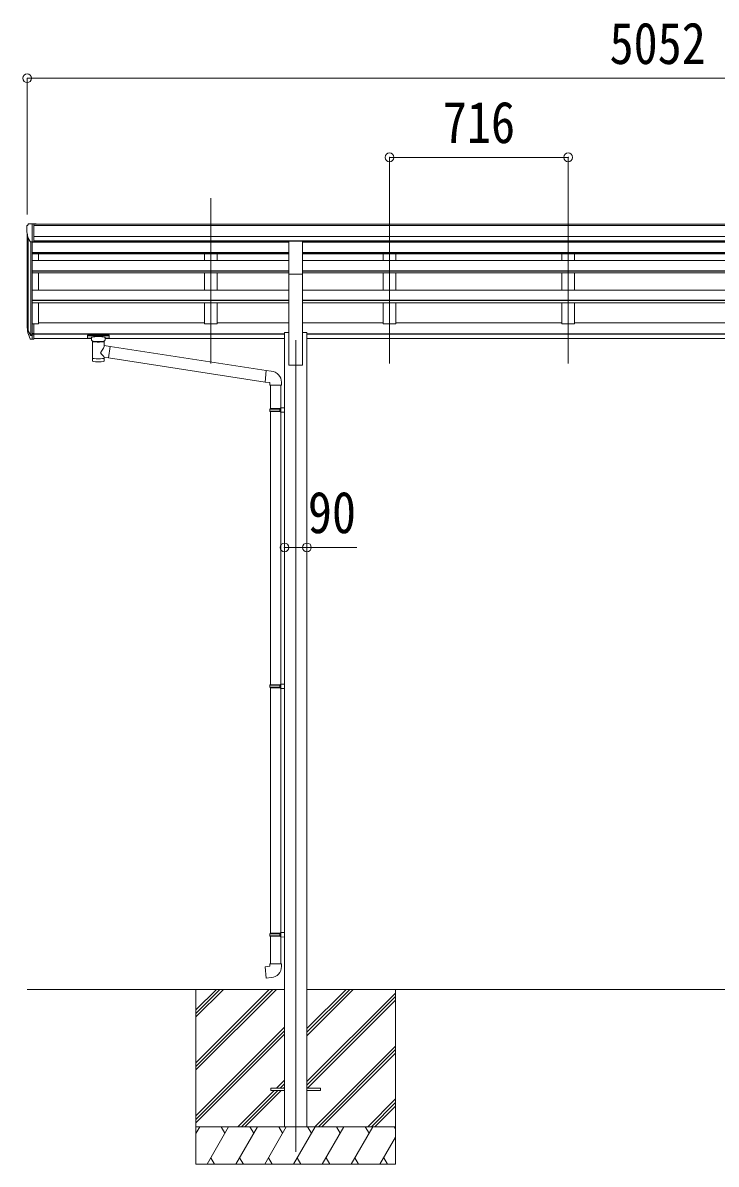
# Model space of a CAD drawing. Units: millimetres at full size. Extents: x -9783 to 33612, y -6828 to 13249.
# Drawn here: x 669 to 3447, y -4396 to 174 of the extents above; entities that cross this region are included whole.
import ezdxf
from ezdxf.enums import TextEntityAlignment as Align

# ---------------------------------------------------------------- set-up
doc = ezdxf.new("R2010")
doc.units = ezdxf.units.MM
doc.header["$LTSCALE"] = 35
doc.header["$PDMODE"] = 32
doc.header["$PDSIZE"] = 35
for name, color, linetype, lineweight in [('0-0_0', 7, 'Continuous', 9), ('0-1_本体', 4, 'Continuous', 9), ('0-2_部品', 7, 'Continuous', 9), ('0-8_PARTS2', 2, 'Continuous', 9), ('0-A_寸法', 6, 'Continuous', 9)]:
    doc.layers.add(name, color=color, linetype=linetype, lineweight=lineweight)
doc.styles.add('ＭＳ ゴシック', font='')
doc.styles.get('ＭＳ ゴシック').set_extended_font_data('MS Gothic')

msp = doc.modelspace()

# ---------------------------------------------------------------- linework, layer by layer
at = {"layer": '0-0_0'}
for p, q in [((686.54, -3696.38), (1717.34, -3696.38)), ((1362.54, -3696.38), (1362.54, -4396.38)), ((1362.54, -3990.55), (1656.72, -3696.38)), ((1362.54, -4004.7), (1670.86, -3696.38)), ((1362.54, -4018.84), (1685, -3696.38)), ((1362.54, -3806.71), (1472.87, -3696.38)), ((1362.54, -3792.57), (1458.73, -3696.38)), ((1362.54, -3778.42), (1444.59, -3696.38)), ((1807.74, -3696.38), (4617.34, -3696.38)), ((1807.74, -3882.01), (1993.37, -3696.38)), ((1807.74, -3867.87), (1979.23, -3696.38)), ((1807.74, -3853.72), (1965.09, -3696.38)), ((2162.54, -3696.38), (2162.54, -4396.38)), ((1807.74, -4065.85), (2162.54, -3711.06)), ((1807.74, -4080), (2162.54, -3725.2)), ((1810, -4091.88), (2162.54, -3739.34)), ((1362.54, -4202.69), (1717.34, -3847.89)), ((1362.54, -4216.83), (1717.34, -3862.03)), ((1362.54, -4230.97), (1717.34, -3876.17)), ((1839.35, -4246.38), (2162.54, -3923.19)), ((1853.49, -4246.38), (2162.54, -3937.33)), ((1867.63, -4246.38), (2162.54, -3951.47)), ((1685.48, -4091.88), (1717.34, -4060.02)), ((1530.98, -4246.38), (1676.48, -4100.88)), ((1545.12, -4246.38), (1690.62, -4100.88)), ((1559.27, -4246.38), (1704.77, -4100.88)), ((1699.62, -4091.88), (1717.34, -4074.16)), ((1713.77, -4091.88), (1717.34, -4088.3)), ((2051.48, -4246.38), (2162.54, -4135.32)), ((2065.62, -4246.38), (2162.54, -4149.46)), ((2079.77, -4246.38), (2162.54, -4163.6)), ((2162.54, -4246.38), (1362.54, -4246.38)), ((1362.54, -4273.88), (1378.42, -4246.38)), ((1407.29, -4396.38), (1493.89, -4246.38)), ((1478.89, -4272.36), (1463.89, -4246.38)), ((1522.76, -4396.38), (1609.36, -4246.38)), ((1594.36, -4272.36), (1579.36, -4246.38)), ((1638.23, -4396.38), (1724.83, -4246.38)), ((1709.83, -4272.36), (1694.83, -4246.38)), ((1753.7, -4396.38), (1840.3, -4246.38)), ((1825.3, -4272.36), (1810.3, -4246.38)), ((1869.17, -4396.38), (1955.77, -4246.38)), ((1940.77, -4272.36), (1925.77, -4246.38)), ((1984.64, -4396.38), (2071.24, -4246.38)), ((2041.24, -4246.38), (2056.24, -4272.36)), ((2156.71, -4246.38), (2162.54, -4256.48)), ((2100.11, -4396.38), (2162.54, -4288.24)), ((1422.29, -4370.4), (1437.28, -4396.38)), ((1537.76, -4370.4), (1552.75, -4396.38)), ((1653.23, -4370.4), (1668.23, -4396.38)), ((1768.7, -4370.4), (1783.7, -4396.38)), ((1884.17, -4370.4), (1899.17, -4396.38)), ((1999.64, -4370.4), (2014.63, -4396.38)), ((2115.11, -4370.4), (2130.1, -4396.38)), ((1362.54, -4396.38), (2162.54, -4396.38))]:
    msp.add_line(p, q, dxfattribs=at)
at = {"layer": '0-1_本体'}
for p, q in [((713.04, -632.26), (5712.04, -632.26)), ((713.04, -637.6), (5712.04, -637.6)), ((686.54, -1033.25), (686.54, -669.01)), ((713.04, -681.13), (5712.04, -681.14)), ((690.82, -687.81), (690.82, -1057.52)), ((700.54, -703.16), (700.54, -1075.52)), ((706.54, -703.64), (706.54, -1031.08)), ((706.54, -703.65), (1735.04, -703.65)), ((713.04, -698.8), (5712.04, -698.8)), ((1735.04, -701.18), (713.04, -701.18)), ((1397.54, -701.18), (1397.54, -703.65)), ((1447.54, -701.18), (1447.54, -703.65)), ((1790.04, -701.18), (4635.04, -701.18)), ((1790.04, -703.65), (4635.04, -703.65)), ((2113.54, -701.18), (2113.54, -703.65)), ((2163.54, -701.18), (2163.54, -703.65)), ((2829.54, -701.18), (2829.54, -703.65)), ((2879.54, -701.18), (2879.54, -703.65)), ((706.54, -745.84), (1735.04, -745.84)), ((706.54, -747.23), (1735.04, -747.23)), ((706.54, -750.92), (1735.04, -750.92)), ((731.54, -778.17), (731.54, -750.92)), ((1397.54, -750.92), (1397.54, -778.17)), ((1447.54, -750.92), (1447.54, -778.17)), ((1790.04, -745.84), (4635.04, -745.84)), ((1790.04, -747.23), (4635.04, -747.23)), ((1790.04, -750.92), (4635.04, -750.92)), ((2113.54, -750.92), (2113.54, -778.17)), ((2163.54, -750.92), (2163.54, -778.17)), ((2829.54, -750.92), (2829.54, -778.17)), ((2879.54, -750.92), (2879.54, -778.17)), ((706.54, -778.17), (1735.04, -778.17)), ((706.54, -818.9), (1735.04, -818.9)), ((706.54, -820.38), (1735.04, -820.38)), ((1790.04, -778.17), (4635.04, -778.17)), ((1790.04, -818.9), (4635.04, -818.9)), ((1790.04, -820.38), (4635.04, -820.38)), ((706.54, -827.19), (1735.04, -827.19)), ((731.54, -896.68), (731.54, -827.19)), ((1397.54, -827.19), (1397.54, -896.68)), ((1447.54, -827.19), (1447.54, -896.68)), ((1735.04, -1196.38), (1735.04, -832.44)), ((1790.04, -827.19), (4635.04, -827.19)), ((1790.04, -1196.38), (1790.04, -832.44)), ((2113.54, -827.19), (2113.54, -896.68)), ((2163.54, -827.19), (2163.54, -896.68)), ((2829.54, -827.19), (2829.54, -896.68)), ((2879.54, -827.19), (2879.54, -896.68)), ((706.54, -896.68), (1735.04, -896.68)), ((1790.04, -896.68), (4635.04, -896.68)), ((706.54, -935.99), (1735.04, -935.99)), ((706.54, -937.48), (1735.04, -937.48)), ((706.54, -946.95), (1735.04, -946.95)), ((731.54, -1031.91), (731.54, -946.95)), ((1397.54, -946.95), (1397.54, -1031.91)), ((1790.04, -935.99), (4635.04, -935.99)), ((1790.04, -937.48), (4635.04, -937.48)), ((1790.04, -946.95), (4635.04, -946.95)), ((2113.54, -946.95), (2113.54, -1031.91)), ((2829.54, -946.95), (2829.54, -1031.91)), ((713.04, -1031.91), (731.54, -1031.91)), ((731.54, -1027.11), (1397.54, -1027.11)), ((1447.54, -1027.11), (1735.04, -1027.11)), ((1790.04, -1027.11), (2113.54, -1027.11)), ((2163.54, -1027.11), (2829.54, -1027.11)), ((2879.54, -1027.11), (3545.54, -1027.11)), ((713.04, -1071.41), (1717.54, -1071.41)), ((713.04, -1072.79), (1717.54, -1072.79)), ((713.04, -1089.97), (944.54, -1089.97)), ((998.54, -1089.97), (1717.54, -1089.97)), ((1717.54, -1066.38), (1735.04, -1066.38)), ((1717.54, -1066.38), (1717.54, -4246.38)), ((1790.04, -1066.38), (1807.54, -1066.38)), ((1807.54, -1066.38), (1807.54, -4246.38)), ((1807.54, -1071.41), (4617.54, -1071.41)), ((1807.54, -1072.79), (4617.54, -1072.79)), ((1807.54, -1089.97), (4617.54, -1089.97)), ((1735.04, -1196.38), (1790.04, -1196.38))]:
    msp.add_line(p, q, dxfattribs=at)
for points in [[(1447.54, -946.95), (1447.54, -1031.91), (1397.54, -1031.91)], [(2163.54, -946.95), (2163.54, -1031.91), (2113.54, -1031.91)], [(2879.54, -946.95), (2879.54, -1031.91), (2829.54, -1031.91)]]:
    msp.add_lwpolyline(points, dxfattribs=at)
at = {"layer": '0-2_部品'}
for p, q in [((691.45, -631.22), (687.38, -637.03)), ((694.54, -630.65), (692.21, -630.8)), ((694.54, -630.65), (713.04, -630.65)), ((706.54, -703.64), (706.54, -630.65)), ((713.04, -630.65), (723.04, -630.74)), ((713.04, -702.64), (713.04, -630.65)), ((723.04, -632.26), (723.04, -630.74)), ((684.54, -640.02), (684.54, -640.65)), ((698.92, -701.82), (689.64, -685.76)), ((706.54, -703.64), (701.33, -703.32)), ((713.04, -702.64), (706.54, -702.64)), ((1735.04, -700.52), (1790.04, -700.52)), ((1735.04, -832.59), (1735.04, -700.52)), ((1790.04, -832.59), (1790.04, -700.52)), ((1735.04, -832.59), (1790.04, -832.59)), ((706.54, -1031.08), (706.54, -1092.96)), ((713.04, -1031.08), (706.54, -1031.08)), ((713.04, -1031.08), (713.04, -1092.14)), ((688.93, -1057.12), (699.1, -1076.29)), ((700.11, -1075.04), (690.35, -1056.63)), ((691.52, -1073.98), (699.1, -1091.46)), ((706.54, -1075.79), (701.41, -1075.79)), ((706.54, -1077.79), (701.7, -1077.79)), ((706.54, -1092.96), (701.7, -1092.96)), ((713.04, -1069.39), (706.54, -1069.39)), ((713.04, -1074.79), (706.54, -1074.79)), ((713.04, -1092.14), (706.54, -1092.14)), ((928.04, -1077.86), (928.04, -1088.62)), ((928.04, -1078.05), (928.04, -1079.59)), ((930.04, -1077.19), (1013.04, -1077.19)), ((930.04, -1079.37), (1013.04, -1079.37)), ((930.04, -1089.28), (944.54, -1089.28)), ((944.54, -1096.09), (944.54, -1085.81)), ((998.54, -1096.09), (998.54, -1085.81)), ((998.54, -1089.28), (1013.04, -1089.28)), ((1015.04, -1077.86), (1015.04, -1088.62)), ((948.64, -1100.59), (948.62, -1180.88)), ((994.44, -1118.16), (994.44, -1100.58)), ((1019.66, -1122.07), (994.44, -1118.16)), ((1019.66, -1122.07), (1012.64, -1167.33)), ((1019.66, -1122.07), (1643.63, -1218.87)), ((994.46, -1180.88), (994.44, -1164.25)), ((994.44, -1164.5), (1012.64, -1167.33)), ((1639.62, -1264.69), (1012.64, -1167.33)), ((1664.46, -1220.69), (1643.63, -1218.87)), ((1659.54, -1276.43), (1705.54, -1276.43)), ((1661.54, -1276.43), (1661.54, -1370.43)), ((1703.54, -1276.43), (1703.54, -1367.88)), ((1705.54, -1276.43), (1705.54, -1265.52)), ((1659.54, -1372.43), (1660.54, -1370.43)), ((1660.54, -1370.43), (1703.54, -1370.43)), ((1699.06, -1372.43), (1698.63, -1370.43)), ((1701.54, -1367.93), (1717.54, -1367.46)), ((1701.54, -1369.93), (1701.54, -1367.93)), ((1701.54, -1369.93), (1703.54, -1369.93)), ((1717.54, -1367.46), (1717.54, -1385.4)), ((1659.54, -1372.43), (1703.54, -1372.43)), ((1659.54, -1372.43), (1659.54, -1380.43)), ((1659.54, -1380.43), (1703.54, -1380.43)), ((1659.54, -1380.43), (1660.54, -1382.43)), ((1660.54, -1382.43), (1703.54, -1382.43)), ((1661.54, -1382.43), (1661.54, -2476.62)), ((1701.54, -1384.93), (1701.54, -1382.93)), ((1701.54, -1384.93), (1717.54, -1385.4)), ((1703.54, -1384.99), (1703.54, -2474.06)), ((1659.54, -2478.62), (1660.54, -2476.62)), ((1659.54, -2478.62), (1703.54, -2478.62)), ((1659.54, -2478.62), (1659.54, -2486.62)), ((1659.54, -2486.62), (1703.54, -2486.62)), ((1659.54, -2486.62), (1660.54, -2488.62)), ((1660.54, -2476.62), (1703.54, -2476.62)), ((1660.54, -2488.62), (1703.54, -2488.62)), ((1661.54, -2488.62), (1661.54, -3471.78)), ((1699.06, -2478.62), (1698.63, -2476.62)), ((1701.54, -2474.12), (1717.54, -2473.65)), ((1701.54, -2476.12), (1701.54, -2474.12)), ((1701.54, -2476.12), (1703.54, -2476.12)), ((1701.54, -2491.12), (1701.54, -2489.12)), ((1701.54, -2491.12), (1717.54, -2491.59)), ((1703.54, -2491.18), (1703.54, -3469.22)), ((1717.54, -2473.65), (1717.54, -2491.59)), ((1659.54, -3473.78), (1660.54, -3471.78)), ((1660.54, -3471.78), (1703.54, -3471.78)), ((1699.06, -3473.78), (1698.63, -3471.78)), ((1701.54, -3469.28), (1717.54, -3468.81)), ((1701.54, -3471.28), (1701.54, -3469.28)), ((1701.54, -3471.28), (1703.54, -3471.28)), ((1717.54, -3468.81), (1717.54, -3486.75)), ((1659.54, -3473.78), (1703.54, -3473.78)), ((1659.54, -3473.78), (1659.54, -3481.78)), ((1659.54, -3481.78), (1703.54, -3481.78)), ((1659.54, -3481.78), (1660.54, -3483.78)), ((1660.54, -3483.78), (1703.54, -3483.78)), ((1661.54, -3483.78), (1661.54, -3593.78)), ((1701.54, -3486.28), (1701.54, -3484.28)), ((1701.54, -3486.28), (1717.54, -3486.75)), ((1703.54, -3486.34), (1703.54, -3593.78)), ((1659.54, -3593.78), (1705.54, -3593.78)), ((1659.54, -3603.78), (1659.54, -3593.78)), ((1705.54, -3593.78), (1705.54, -3604.7))]:
    msp.add_line(p, q, dxfattribs=at)
at = {"layer": '0-2_部品', "color": 4}
for p, q in [((1662.74, -4091.88), (1662.74, -4100.88)), ((1717.54, -4091.88), (1662.74, -4091.88)), ((1717.54, -4100.88), (1662.74, -4100.88)), ((1862.34, -4091.88), (1807.54, -4091.88))]:
    msp.add_line(p, q, dxfattribs=at)
at = {"layer": '0-2_部品'}
for points in [[(928.04, -1077.86), (928.08, -1077.66), (928.16, -1077.52), (928.26, -1077.43), (928.36, -1077.37), (928.48, -1077.32), (928.77, -1077.26), (929.26, -1077.22), (929.81, -1077.19), (930.04, -1077.19)], [(928.04, -1088.62), (928.08, -1088.81), (928.16, -1088.95), (928.26, -1089.04), (928.36, -1089.1), (928.48, -1089.15), (928.77, -1089.21), (929.26, -1089.26), (929.81, -1089.28), (930.04, -1089.28)], [(944.58, -1096.03), (944.55, -1096.39), (944.8, -1097.35), (945.32, -1098.23), (946.13, -1099.07), (947.24, -1099.86), (948.64, -1100.59)], [(994.44, -1100.58), (994.67, -1100.48), (996.03, -1099.75), (997.14, -1098.9), (997.9, -1098.04), (998.36, -1097.14), (998.53, -1096.25)], [(1013.04, -1077.19), (1013.39, -1077.2), (1013.92, -1077.22), (1014.37, -1077.27), (1014.68, -1077.35), (1014.85, -1077.45), (1014.97, -1077.59), (1015.03, -1077.77), (1015.04, -1077.86)], [(1013.04, -1089.28), (1013.39, -1089.28), (1013.92, -1089.25), (1014.37, -1089.2), (1014.68, -1089.12), (1014.85, -1089.02), (1014.97, -1088.89), (1015.03, -1088.71), (1015.04, -1088.62)], [(1643.63, -1218.87), (1639.62, -1264.69), (1659.54, -1266.43), (1659.54, -1276.43)], [(1701.54, -1382.93), (1703.54, -1382.93), (1703.54, -1369.93)], [(1699.06, -1372.43), (1699.06, -1380.43), (1698.63, -1382.43)], [(1699.06, -2478.62), (1699.06, -2486.62), (1698.63, -2488.62)], [(1701.54, -2489.12), (1703.54, -2489.12), (1703.54, -2476.12)], [(1701.54, -3484.28), (1703.54, -3484.28), (1703.54, -3471.28)], [(1699.06, -3473.78), (1699.06, -3481.78), (1698.63, -3483.78)], [(1664.46, -3649.53), (1643.63, -3651.35), (1639.62, -3605.53), (1659.54, -3603.78)]]:
    msp.add_lwpolyline(points, dxfattribs=at)
at = {"layer": '0-2_部品', "color": 4}
msp.add_lwpolyline([(1862.34, -4091.88), (1862.34, -4100.88), (1807.54, -4100.88)], dxfattribs=at)
at = {"layer": '0-2_部品'}
for centre, radius, start, end in [((687.54, -640.02), 3, 93, 180), ((692.27, -631.79), 1, 93.5, 145), ((886.54, -640.65), 202, 180, 192.90261), ((701.51, -700.32), 3, 210, 266.5), ((775.2, -1034.95), 89.07, 174.49576, 194.41188), ((774.49, -1030.67), 88.05, 177.22392, 197.21071), ((819.76, -1037.9), 133.22, 183.27987, 195.71302), ((701.7, -1074.79), 3, 210, 270), ((701.7, -1089.96), 3, 210, 270), ((701.41, -1074.29), 1.5, 210, 270), ((1660.54, -1265.52), 45, 0, 85), ((1660.54, -3604.7), 45, 275, 0)]:
    msp.add_arc(centre, radius, start, end, dxfattribs=at)
for centre, major_axis, ratio, start_param, end_param in [((930.04, -1079.59), (2, 0), 0.109601, 1.5707963, 3.1415927), ((971.54, -1085.81), (27, 0), 0.122176, 6.2831853, 9.424778), ((982.54, -1096.09), (16, 0), 0.361356, 6.2636979, 6.2831853), ((1013.04, -1079.59), (2, 0), 0.109601, 0, 1.5707963), ((971.55, -1101.04), (-22.91, 0.42), 0.072511, 0.0008029, 1.5715993), ((971.55, -1102.67), (-22.91, 0.42), 0.072511, 0.0008029, 1.5715993), ((971.53, -1101.04), (22.92, 0.42), 0.07247, 4.71158, 6.2823764), ((971.53, -1102.67), (22.92, 0.42), 0.07247, 4.71158, 6.2823764), ((971.54, -1144.7), (-22.81, -26.62), 0.234429, 1.6855472, 3.1268519), ((971.54, -1180.88), (22.92, 0), 0.101955, 3.1415499, 6.2833984), ((971.54, -1168.44), (22.91, 0), 0.122865, 3.1415927, 6.2831853), ((974.1, -1142.06), (20.32, -22.25), 0.045535, 0.0389954, 1.3075346)]:
    msp.add_ellipse(centre, major_axis=major_axis, ratio=ratio, start_param=start_param, end_param=end_param, dxfattribs=at)
at = {"layer": '0-8_PARTS2'}
for p, q in [((1422.54, -1190.17), (1422.54, -527.65)), ((2138.54, -1190.17), (2138.54, -527.65)), ((2854.54, -1190.17), (2854.54, -527.65)), ((1762.54, -1096.38), (1762.54, -4346.38))]:
    msp.add_line(p, q, dxfattribs=at)
at = {"layer": '0-A_寸法'}
for p, q in [((686.54, -48.02), (686.54, -593.64)), ((686.54, -48.02), (5738.54, -48.02)), ((2138.54, -364.64), (2138.54, -593.64)), ((2138.54, -364.64), (2854.54, -364.64)), ((2854.54, -364.64), (2854.54, -593.64)), ((1717.54, -1926.56), (1807.54, -1926.56)), ((1807.54, -1926.56), (2007.54, -1926.56))]:
    msp.add_line(p, q, dxfattribs=at)
for p in [(686.54, -48.02), (2138.54, -364.64), (2854.54, -364.64), (1717.54, -1926.56), (1807.54, -1926.56)]:
    msp.add_point(p, dxfattribs=at)

# ---------------------------------------------------------------- texts
at = {"layer": '0-A_寸法', "color": 7, "style": 'ＭＳ ゴシック', "width": 0.85}
for s, p in [('5052', (3020.04, -41.02)), ('716', (2352.17, -357.64)), ('90', (1811.29, -1919.56))]:
    msp.add_text(s, height=166.8, dxfattribs=at).set_placement(p, align=Align.BOTTOM_LEFT)

doc.saveas('drawing.dxf')
